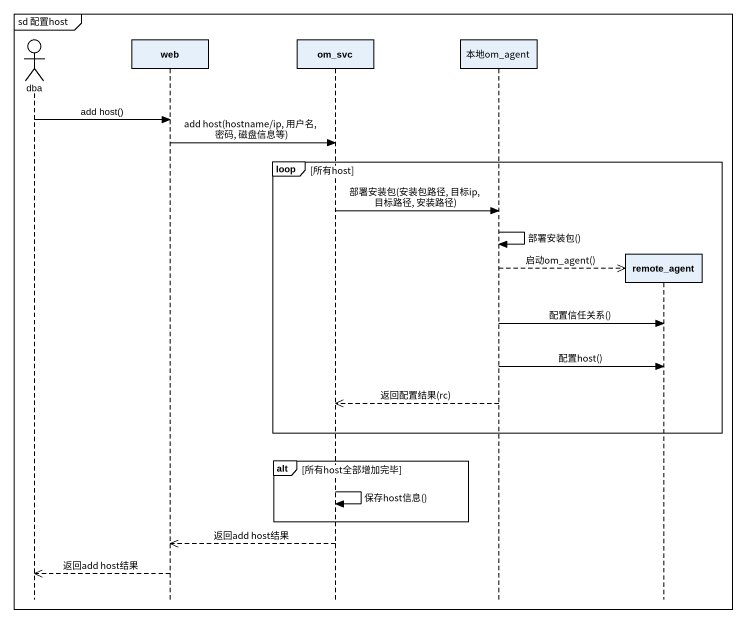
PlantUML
@startuml
mainframe sd 配置host
hide footbox
actor dba
participant web
participant om_svc
participant 本地om_agent
participant remote_agent

dba -> web : add host()
web -> om_svc : add host(hostname/ip, 用户名, 密码, 磁盘信息等)
loop 所有host
  om_svc -> 本地om_agent : 部署安装包(安装包路径, 目标ip, 目标路径, 安装路径)
  本地om_agent -> 本地om_agent : 部署安装包()
  本地om_agent -->> remote_agent ** : 启动om_agent()
  本地om_agent -> remote_agent : 配置信任关系()
  本地om_agent -> remote_agent : 配置host()
  本地om_agent -->> om_svc : 返回配置结果(rc)
end
alt 所有host全部增加完毕
  om_svc -> om_svc : 保存host信息()
end
om_svc -->> web : 返回add host结果
web -->> dba : 返回add host结果
@enduml
